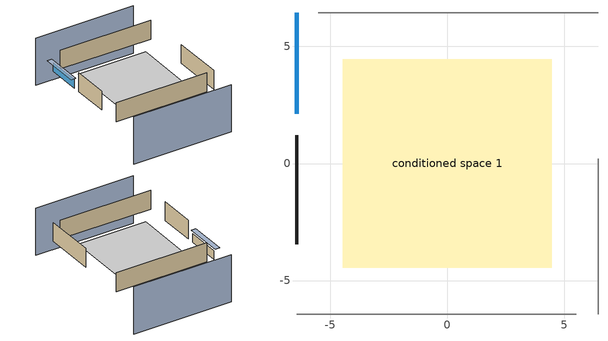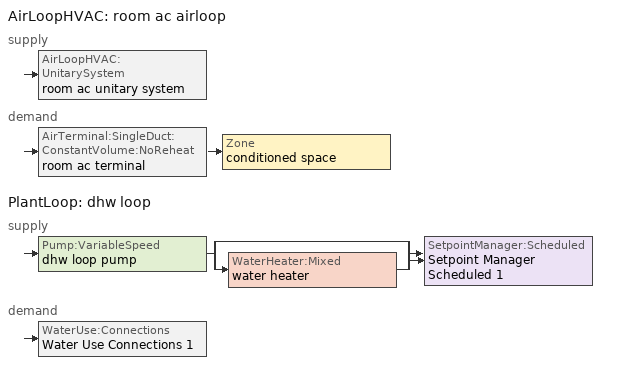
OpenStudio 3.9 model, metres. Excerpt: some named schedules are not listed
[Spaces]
conditioned space 1
 floor adiabatic (Floor1 construction): -4.45,-4.45 -4.45,4.45 4.45,4.45 4.45,-4.45 z3.66
 wall outside (Wall1 construction): -6.44,1.2 -6.44,-3.45 z3.66:6.1
 wall outside (AdiabaticWallConstruction): -6.44,6.44 -6.44,2.13 z3.66:4.79
 wall adiabatic (Wall2 construction): 6.44,6.44 -5.51,6.44 z3.66:6.1
 wall adiabatic (Wall3 construction): 6.44,-6.44 6.44,0.2 z3.66:6.1
 wall adiabatic (Wall4 construction): -6.44,-6.44 5.51,-6.44 z3.66:6.1
 window (WindowConstruction): -6.44,6.44 -6.44,2.13 z3.66:4.79
 ceiling adiabatic (Floor2 construction): 4.45,-4.45 4.45,4.45 -4.45,4.45 -4.45,-4.45 z3.66
shading: -6.44,-10.1 6.44,-10.1 / 6.44,10.1 -6.44,10.1 z0:6.1; -6.44,1.83 -6.44,6.74 -7.05,6.74 -7.05,1.83 z5.09
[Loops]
AirLoopHVAC 'room ac airloop'
 supply: AirLoopHVAC:UnitarySystem 'room ac unitary system'
 demand: AirTerminal:SingleDuct:ConstantVolume:NoReheat 'room ac terminal' > Zone 'conditioned space'
PlantLoop 'dhw loop'
 supply: Pump:VariableSpeed 'dhw loop pump' > split
  | bypass
  | WaterHeater:Mixed 'water heater'
  join > SetpointManager:Scheduled 'Setpoint Manager Scheduled 1'
 demand: WaterUse:Connections 'Water Use Connections 1'
[Site]
Renton Muni_WA: Latitude {deg}=47.49; Longitude {deg}=-122.21; Time Zone {hr}=-8; Elevation {m}=9; Terrain=Suburbs; Keep Site Location Information=Yes
[Site:GroundTemperature:Shallow]
9.86948, 8.64481, 8.54673, 9.1279, 11.461, 13.7832, 15.7964, 17.0717, 17.1801, 16.1428, 14.1809, 11.93
[Site:WaterMainsTemperature]
Calculation Method=Schedule; Temperature Schedule=mains temperature schedule
[Building]
Building 1
[Material] Roughness=Rough
Name | Thickness {m} | Conductivity {W/m-K} | Density {kg/m3} | Specific Heat {J/kg-K} | Thermal Absorptance | Solar Absorptance | Visible Absorptance
wood siding | 0.0254 | 0.102417 | 544.68 | 1172.36 | 0.9 | 0.85 | 0.85
wall rigid ins | 0.051816 | 0.029427 | 32.04 | 1214.23 | 0.9 | 0.7 | 0.7
osb sheathing 0.5 in. | 0.0127 | 0.115458 | 512.64 | 1214.23 | 0.9 | 0.7 | 0.7
wall stud and cavity | 0.1397 | 0.230639 | 139.0536 | 1170.24 | 0.9 | 0.7 | 0.7
gypsum board | 0.0127 | 0.160291 | 801 | 837.4 | 0.9 | 0.6 | 0.6
osb sheathing 0.5 in. 1; osb sheathing 0.5 in. 2; osb sheathing 0.5 in. 3 | 0.0127 | 0.115458 | 512.64 | 1214.23
wall stud and cavity 1 | 0.1397 | 0.506836 | 139.0536 | 1170.24 | 0.9 | 0.7 | 0.7
floor stud and cavity | 0.0889 | 2.00347 | 50.32683 | 1063.81 | 0.9 | 0.7 | 0.7
floor covering | 0.0127 | 9.015625 | 54.468 | 1339.84 | 0.9 | 0.6 | 0.6
ceiling stud and cavity | 0.0889 | 1.05181 | 20.9862 | 1087.66 | 0.9 | 0.7 | 0.7
gypsum board 1 | 0.00254 | 0.160291 | 801 | 837.4 | 0.9 | 0.6 | 0.6
wood siding 1 | 0.0254 | 0.102417 | 544.68 | 1172.36
wall rigid ins 1 | 0.512978 | 0.029427 | 32.04 | 1214.23 | 0.9 | 0.7 | 0.7
wall stud and cavity 2 | 0.0889 | 0.380278 | 52.3479 | 1209.89 | 0.9 | 0.7 | 0.7
wall stud and cavity 3 | 0.0889 | 0.391764 | 83.0341 | 1211.67 | 0.9 | 0.7 | 0.7
furniture material conditioned space 1 | 0.1524 | 0.115458 | 640.8 | 1214.23 | 0.9 | 0.6 | 0.6
[Construction]
Wall1 construction: wood siding, wall rigid ins, osb sheathing 0.5 in., wall stud and cavity, gypsum board
Wall2 construction: osb sheathing 0.5 in. 1, wall stud and cavity 1, gypsum board
Wall3 construction: osb sheathing 0.5 in. 2, wall stud and cavity 1, gypsum board
Wall4 construction: osb sheathing 0.5 in. 3, wall stud and cavity 1, gypsum board
Floor1 construction: floor stud and cavity, floor covering
Floor2 construction: ceiling stud and cavity, gypsum board 1
WindowConstruction: WindowMaterial
AdiabaticWallConstruction: wood siding 1, wall rigid ins 1, wall stud and cavity 2, gypsum board
PartitionWallConstruction: gypsum board, wall stud and cavity 3, gypsum board
furniture construction conditioned space 1: furniture material conditioned space 1
[WindowMaterial:SimpleGlazingSystem]
WindowMaterial: U-Factor {W/m2-K}=2.15764; Solar Heat Gain Coefficient=0.44
[ThermalZone]
conditioned space: Multiplier=1; Volume {m3}=193.461; Thermostat=conditioned space temperature setpoint; Use Ideal Air Loads=No
[Sizing:Zone]
conditioned space: Zone Cooling Design Supply Air Temperature Input Method=SupplyAirTemperature; Zone Cooling Design Supply Air Temperature {C}=14; Zone Cooling Design Supply Air Temperature Difference {deltaC}=11.11; Zone Heating Design Supply Air Temperature Input Method=SupplyAirTemperature; Zone Heating Design Supply Air Temperature {C}=40; Zone Heating Design Supply Air Temperature Difference {deltaC}=11.11; Zone Cooling Design Supply Air Humidity Ratio {kg-H2O/kg-air}=0.0085; Zone Heating Design Supply Air Humidity Ratio {kg-H2O/kg-air}=0.008; Cooling Design Air Flow Method=DesignDay; Heating Design Air Flow Method=DesignDay; Account for Dedicated Outdoor Air System=No; Dedicated Outdoor Air System Control Strategy=NeutralSupplyAir; Dedicated Outdoor Air Low Setpoint Temperature for Design {C}=autosize; Dedicated Outdoor Air High Setpoint Temperature for Design {C}=autosize; Zone Load Sizing Method=Sensible Load Only No Latent Load; Zone Latent Cooling Design Supply Air Humidity Ratio Input Method=HumidityRatioDifference; Zone Cooling Design Supply Air Humidity Ratio Difference {kgWater/kgDryAir}=0.005; Zone Latent Heating Design Supply Air Humidity Ratio Input Method=HumidityRatioDifference; Zone Humidification Design Supply Air Humidity Ratio Difference {kgWater/kgDryAir}=0.005; Sizing Option=Coincident
[Zone equipment]
conditioned space: ideal air system, room ac terminal, electric baseboard
[Space]
conditioned space 1: Thermal Zone=conditioned space; Volume {m3}=193.461
[ThermostatSetpoint:DualSetpoint]
conditioned space temperature setpoint: Heating Setpoint Temperature Schedule=heating setpoint; Cooling Setpoint Temperature Schedule=cooling setpoint; Temperature Difference Between Cutout And Setpoint {deltaC}=0
[SurfaceProperty:IncidentSolarMultiplier]
Window1: Incident Solar Multiplier=1; Incident Solar Multiplier Schedule=trans schedule winter=0.85 summer=0.7
[InternalMass:Definition] Design Level Calculation Method=SurfaceArea
Name | Construction | Surface Area {m2}
partition wall mass | PartitionWallConstruction | 79.3392
furniture mass conditioned space 1 | furniture construction conditioned space 1 | 31.73568
[InternalMass] Space or SpaceType=conditioned space 1; Multiplier=1
Name | Internal Mass Definition
partition wall mass | partition wall mass
furniture mass conditioned space 1 | furniture mass conditioned space 1
[ZoneHVAC:IdealLoadsAirSystem]
ideal air system: Maximum Heating Supply Air Temperature {C}=50; Minimum Cooling Supply Air Temperature {C}=10; Maximum Heating Supply Air Humidity Ratio {kg-H2O/kg-air}=0.015; Minimum Cooling Supply Air Humidity Ratio {kg-H2O/kg-air}=0.01; Heating Limit=LimitCapacity; Maximum Sensible Heating Capacity {W}=0; Cooling Limit=NoLimit; Dehumidification Control Type=None; Humidification Control Type=None
[Coil:Cooling:DX:SingleSpeed]
room ac clg coil: Availability Schedule=Always On Discrete; Rated Total Cooling Capacity {W}=711.577; Rated Sensible Heat Ratio=0.65; Rated COP {W/W}=2.84366; Rated Air Flow Rate {m3/s}=0.0297931; Rated Evaporator Fan Power Per Volume Flow Rate 2017 {W/(m3/s)}=773.3; Rated Evaporator Fan Power Per Volume Flow Rate 2023 {W/(m3/s)}=934.4; Total Cooling Capacity Function of Temperature Curve=Cool-CAP-fT1; Total Cooling Capacity Function of Flow Fraction Curve=Cool-CAP-fFF1; Energy Input Ratio Function of Temperature Curve=Cool-EIR-fT1; Energy Input Ratio Function of Flow Fraction Curve=Cool-EIR-fFF1; Part Load Fraction Correlation Curve=Cool-PLF-fPLR1; Minimum Outdoor Dry-Bulb Temperature for Compressor Operation {C}=-25; Nominal Time for Condensate Removal to Begin {s}=1000; Ratio of Initial Moisture Evaporation Rate and Steady State Latent Capacity=1.5; Maximum Cycling Rate {cycles/hr}=3; Latent Capacity Time Constant {s}=45; Condenser Type=AirCooled; Evaporative Condenser Effectiveness=0.9; Evaporative Condenser Air Flow Rate {m3/s}=autosize; Evaporative Condenser Pump Rated Power Consumption {W}=autosize; Crankcase Heater Capacity {W}=0; Maximum Outdoor Dry-Bulb Temperature for Crankcase Heater Operation {C}=10; Basin Heater Capacity {W/K}=0; Basin Heater Setpoint Temperature {C}=2
[Fan:SystemModel]
room ac supply fan: Availability Schedule=Always On Discrete; Design Maximum Air Flow Rate {m3/s}=0.0297327; Speed Control Method=Discrete; Electric Power Minimum Flow Rate Fraction=0.2; Design Pressure Rise {Pa}=500; Motor Efficiency=1; Motor In Air Stream Fraction=1; Design Electric Power Consumption {W}=autosize; Design Power Sizing Method=PowerPerFlow; Electric Power Per Unit Flow Rate {W/(m3/s)}=1e-06; Electric Power Per Unit Flow Rate Per Unit Pressure {W-s/m3-Pa}=1.66667; Fan Total Efficiency=0.7; Motor Loss Radiative Fraction=0; Speed Flow Fraction 1=1; Speed Electric Power Fraction 1=1
[EnergyManagementSystem:Sensor]
Name | Output Variable or Output Meter Index Key | Output Variable or Output Meter
room_ac_supply_fan_s | room ac supply fan | Fan Electricity Energy
room_ac_clg_coil_s | room ac clg coil | Cooling Coil Total Cooling Energy
htg_spt; htg_sp_s; htg_sp_s_1 | heating setpoint | Schedule Value
cond_zone_temp | conditioned space | Zone Air Temperature
oa_temp |  | Site Outdoor Air Drybulb Temperature
water_heater_energy | water heater | Water Heater Electricity Rate
water_heater_on_cycle_parasitic | water heater | Water Heater On Cycle Parasitic Electricity Rate
water_heater_off_cycle_parasitic | water heater | Water Heater Off Cycle Parasitic Electricity Rate
fridge_tin_s; tin_s; tin_s_1 | conditioned space | Zone Mean Air Temperature
out_pb_s |  | Site Outdoor Air Barometric Pressure
out_wt_s |  | Site Outdoor Air Humidity Ratio
win_s | conditioned space | Zone Air Humidity Ratio
site_vw_s |  | Site Wind Speed
tout_s | conditioned space | Zone Outdoor Air Drybulb Temperature
cool_season | cooling season schedule | Schedule Value
room_ac_airloop_Fan_RTF_s | room ac supply fan | Fan Runtime Fraction
natural_vent_s | natural vent schedule | Schedule Value
clg_sp_s; clg_sp_s_1 | cooling setpoint | Schedule Value
conditioned_space_htg_unmet_s | conditioned space | Zone Heating Setpoint Not Met Time
conditioned_space_clg_unmet_s | conditioned space | Zone Cooling Setpoint Not Met Time
htg_load_cond |  | Heating:EnergyTransfer:Zone:CONDITIONED SPACE
clg_load_cond |  | Cooling:EnergyTransfer:Zone:CONDITIONED SPACE
s_conv | Floor1 | Surface Inside Face Convection Heat Gain Energy
s_ig | Floor1 | Surface Inside Face Internal Gains Radiation Heat Gain Energy
s_sol | Floor1 | Surface Inside Face Solar Radiation Heat Gain Energy
s_lgt | Floor1 | Surface Inside Face Lights Radiation Heat Gain Energy
s_surf | Floor1 | Surface Inside Face Net Surface Thermal Radiation Heat Gain Energy
s_conv_1 | Floor2 | Surface Inside Face Convection Heat Gain Energy
s_ig_1 | Floor2 | Surface Inside Face Internal Gains Radiation Heat Gain Energy
s_sol_1 | Floor2 | Surface Inside Face Solar Radiation Heat Gain Energy
s_lgt_1 | Floor2 | Surface Inside Face Lights Radiation Heat Gain Energy
s_surf_1 | Floor2 | Surface Inside Face Net Surface Thermal Radiation Heat Gain Energy
ss_conv | Window1 | Surface Inside Face Convection Heat Gain Energy
ss_ig | Window1 | Surface Inside Face Internal Gains Radiation Heat Gain Energy
ss_surf | Window1 | Surface Inside Face Net Surface Thermal Radiation Heat Gain Energy
ss_trans_in | Window1 | Surface Window Transmitted Solar Radiation Rate
ss_back_out | Window1 | Surface Window Shortwave from Zone Back Out Window Heat Transfer Rate
ss_trans_out | Window1 | Surface Inside Face Initial Transmitted Diffuse Transmitted Out Window Solar Radiation Rate
s_conv_2 | Wall1 | Surface Inside Face Convection Heat Gain Energy
s_ig_2 | Wall1 | Surface Inside Face Internal Gains Radiation Heat Gain Energy
s_sol_2 | Wall1 | Surface Inside Face Solar Radiation Heat Gain Energy
s_lgt_2 | Wall1 | Surface Inside Face Lights Radiation Heat Gain Energy
s_surf_2 | Wall1 | Surface Inside Face Net Surface Thermal Radiation Heat Gain Energy
s_conv_3 | Wall2 | Surface Inside Face Convection Heat Gain Energy
s_ig_3 | Wall2 | Surface Inside Face Internal Gains Radiation Heat Gain Energy
s_sol_3 | Wall2 | Surface Inside Face Solar Radiation Heat Gain Energy
s_lgt_3 | Wall2 | Surface Inside Face Lights Radiation Heat Gain Energy
s_surf_3 | Wall2 | Surface Inside Face Net Surface Thermal Radiation Heat Gain Energy
s_conv_4 | Wall3 | Surface Inside Face Convection Heat Gain Energy
s_ig_4 | Wall3 | Surface Inside Face Internal Gains Radiation Heat Gain Energy
s_sol_4 | Wall3 | Surface Inside Face Solar Radiation Heat Gain Energy
s_lgt_4 | Wall3 | Surface Inside Face Lights Radiation Heat Gain Energy
s_surf_4 | Wall3 | Surface Inside Face Net Surface Thermal Radiation Heat Gain Energy
s_conv_5 | Wall4 | Surface Inside Face Convection Heat Gain Energy
s_ig_5 | Wall4 | Surface Inside Face Internal Gains Radiation Heat Gain Energy
s_sol_5 | Wall4 | Surface Inside Face Solar Radiation Heat Gain Energy
s_lgt_5 | Wall4 | Surface Inside Face Lights Radiation Heat Gain Energy
s_surf_5 | Wall4 | Surface Inside Face Net Surface Thermal Radiation Heat Gain Energy
im_conv | furniture mass conditioned space 1 | Surface Inside Face Convection Heat Gain Energy
im_ig | furniture mass conditioned space 1 | Surface Inside Face Internal Gains Radiation Heat Gain Energy
im_sol | furniture mass conditioned space 1 | Surface Inside Face Solar Radiation Heat Gain Energy
im_lgt | furniture mass conditioned space 1 | Surface Inside Face Lights Radiation Heat Gain Energy
im_surf | furniture mass conditioned space 1 | Surface Inside Face Net Surface Thermal Radiation Heat Gain Energy
im_conv_1 | partition wall mass | Surface Inside Face Convection Heat Gain Energy
im_ig_1 | partition wall mass | Surface Inside Face Internal Gains Radiation Heat Gain Energy
im_sol_1 | partition wall mass | Surface Inside Face Solar Radiation Heat Gain Energy
im_lgt_1 | partition wall mass | Surface Inside Face Lights Radiation Heat Gain Energy
im_surf_1 | partition wall mass | Surface Inside Face Net Surface Thermal Radiation Heat Gain Energy
airflow_gain | infil flow | Infiltration Sensible Heat Gain Energy
airflow_loss | infil flow | Infiltration Sensible Heat Loss Energy
airflow_gain_1 | natural vent flow | Infiltration Sensible Heat Gain Energy
airflow_loss_1 | natural vent flow | Infiltration Sensible Heat Loss Energy
airflow_gain_2 | whole house fan flow | Infiltration Sensible Heat Gain Energy
airflow_loss_2 | whole house fan flow | Infiltration Sensible Heat Loss Energy
mv_conv | mech vent house fan | Electric Equipment Convective Heating Energy
mv_rad | mech vent house fan | Electric Equipment Radiant Heating Energy
mv_conv_1 | mech vent house fan cfis | Electric Equipment Convective Heating Energy
mv_rad_1 | mech vent house fan cfis | Electric Equipment Radiant Heating Energy
mv_conv_2 | mech vent house fan latent load | Other Equipment Convective Heating Energy
mv_rad_2 | mech vent house fan latent load | Other Equipment Radiant Heating Energy
mv_conv_3 | mech vent house fan sensible load | Other Equipment Convective Heating Energy
mv_rad_3 | mech vent house fan sensible load | Other Equipment Radiant Heating Energy
ig_ee_conv | clothes dryer | Electric Equipment Convective Heating Energy
ig_ee_rad | clothes dryer | Electric Equipment Radiant Heating Energy
ig_ee_conv_1 | clothes washer | Electric Equipment Convective Heating Energy
ig_ee_rad_1 | clothes washer | Electric Equipment Radiant Heating Energy
ig_ee_conv_2 | cooking range | Electric Equipment Convective Heating Energy
ig_ee_rad_2 | cooking range | Electric Equipment Radiant Heating Energy
ig_ee_conv_3 | dishwasher | Electric Equipment Convective Heating Energy
ig_ee_rad_3 | dishwasher | Electric Equipment Radiant Heating Energy
ig_ee_conv_4 | fridge | Electric Equipment Convective Heating Energy
ig_ee_rad_4 | fridge | Electric Equipment Radiant Heating Energy
ig_ee_conv_5 | whole house fan | Electric Equipment Convective Heating Energy
ig_ee_rad_5 | whole house fan | Electric Equipment Radiant Heating Energy
ig_oe_conv | clothes dryer 1 | Other Equipment Convective Heating Energy
ig_oe_rad | clothes dryer 1 | Other Equipment Radiant Heating Energy
ig_oe_conv_1 | cooking range 1 | Other Equipment Convective Heating Energy
ig_oe_rad_1 | cooking range 1 | Other Equipment Radiant Heating Energy
ig_oe_conv_2 | general water use latent | Other Equipment Convective Heating Energy
ig_oe_rad_2 | general water use latent | Other Equipment Radiant Heating Energy
ig_oe_conv_3 | general water use sensible | Other Equipment Convective Heating Energy
ig_oe_rad_3 | general water use sensible | Other Equipment Radiant Heating Energy
ig_oe_conv_4 | water heater energy adjustment1 | Other Equipment Convective Heating Energy
ig_oe_rad_4 | water heater energy adjustment1 | Other Equipment Radiant Heating Energy
[EnergyManagementSystem:Program]
room_ac_supply_fan_disaggregate_program: Set room_ac_supply_fan_clg = 0; If room_ac_clg_coil_s > 0; Set room_ac_supply_fan_clg = room_ac_supply_fan_s; EndIf
other_heated_space_Temperature_Program: Set other_heated_space_temp_sch = 0.0; Set other_heated_space_temp_sch = other_heated_space_temp_sch + (cond_zone_temp * 0.5); Set other_heated_space_temp_sch = other_heated_space_temp_sch + (oa_temp * 0.5); If other_heated_space_temp_sch < htg_spt; Set other_heated_space_temp_sch = htg_spt; EndIf
water_heater_EC_adj: If WarmupFlag == 0; Set dhw_e_cons = water_heater_energy + water_heater_on_cycle_parasitic + water_heater_off_cycle_parasitic; Set water_heater_ec_adj_act = 0.0 * dhw_e_cons / 1; EndIf
fridge_schedule_program: Set Tin = fridge_tin_s*(9.0/5.0)+32.0; Set fridge_schedule_act = 0; If (Hour == 0); Set fridge_schedule_act = (-0.487+0.019*Tin); ElseIf (Hour == 1); Set fridge_schedule_act = (-0.34+0.016*Tin); ElseIf (Hour == 2); Set fridge_schedule_act = (-0.37+0.017*Tin); ElseIf (Hour == 3); Set fridge_schedule_act = (-0.361+0.016*Tin); ElseIf (Hour == 4); Set fridge_schedule_act = (-0.515+0.018*Tin); ElseIf (Hour == 5); Set fridge_schedule_act = (-0.684+0.021*Tin); ElseIf (Hour == 6); Set fridge_schedule_act = (-0.471+0.019*Tin); ElseIf (Hour == 7); Set fridge_schedule_act = (-0.159+0.015*Tin); ElseIf (Hour == 8); Set fridge_schedule_act = (-0.079+0.015*Tin); ElseIf (Hour == 9); Set fridge_schedule_act = (-0.417+0.019*Tin); ElseIf (Hour == 10); Set fridge_schedule_act = (-0.411+0.018*Tin); ElseIf (Hour == 11); Set fridge_schedule_act = (-0.386+0.018*Tin); ElseIf (Hour == 12); Set fridge_schedule_act = (-0.24+0.016*Tin); ElseIf (Hour == 13); Set fridge_schedule_act = (-0.314+0.017*Tin); ElseIf (Hour == 14); Set fridge_schedule_act = (-0.16+0.015*Tin); ElseIf (Hour == 15); Set fridge_schedule_act = (-0.121+0.015*Tin); ElseIf (Hour == 16); Set fridge_schedule_act = (-0.469+0.02*Tin); ElseIf (Hour == 17); Set fridge_schedule_act = (-0.412+0.02*Tin); ElseIf (Hour == 18); Set fridge_schedule_act = (-0.091+0.017*Tin); ElseIf (Hour == 19); Set fridge_schedule_act = (0.077+0.014*Tin); ElseIf (Hour == 20); Set fridge_schedule_act = (-0.118+0.016*Tin); ElseIf (Hour == 21); Set fridge_schedule_act = (-0.247+0.017*Tin); ElseIf (Hour == 22); Set fridge_schedule_act = (-0.445+0.019*Tin); ElseIf (Hour == 23); Set fridge_schedule_act = (-0.544+0.02*Tin); EndIf
natural_vent_program: Set Tin = tin_s; Set Tout = tout_s; Set Wout = out_wt_s; Set Pbar = out_pb_s; Set Phiout = (@RhFnTdbWPb Tout Wout Pbar); Set MaxHR = 0.0115; Set Tnvsp = (htg_sp_s + clg_sp_s) / 2; Set NVavail = natural_vent_s; Set ClgSsnAvail = cool_season; Set Qnv = 0; Set Qwhf = 0; Set whole_house_fan_act = 0; If ((Wout < MaxHR) && (Tin > Tout) && (Tin > Tnvsp) && (ClgSsnAvail > 0)); Set WHF_Flow = 0; Set Adj = (Tin-Tnvsp)/(Tin-Tout); Set Adj = (@Min Adj 1); Set Adj = (@Max Adj 0); If (WHF_Flow > 0); Set Qwhf = WHF_Flow*Adj; Set WHF_W = 0; Set whole_house_fan_act = WHF_W*Adj; ElseIf (NVavail > 0); Set NVArea = 0; Set Cs = 8.968567957270247e-05; Set Cw = 9.737000237749344e-05; Set Tdiff = Tin-Tout; Set dT = (@Abs Tdiff); Set Vwind = site_vw_s; Set SGNV = NVArea*Adj*((((Cs*dT)+(Cw*(Vwind^2)))^0.5)/1000); Set MaxNV = 1.0747816439808002; Set Qnv = (@Min SGNV MaxNV); EndIf; EndIf; Set natural_vent_flow_act = Qnv; Set whole_house_fan_flow_act = Qwhf; Set natural_vent_program_Qnv = Qnv; Set natural_vent_program_Qwhf = Qwhf
infil_program: Set p_m = 0.14; Set p_s = 0.22; Set s_m = 270; Set s_s = 370; Set z_m = 9.99744; Set z_s = 6.096; Set f_t = (((s_m/z_m)^p_m)*((z_s/s_s)^p_s)); Set Tdiff = tin_s-tout_s; Set dT = @Abs Tdiff; Set c = 0.0041; Set Cs = 0.0571; Set Cw = 0.1639; Set n = 0.65; Set sft = (f_t*0.5); Set temp1 = ((c*Cw)*((sft*site_vw_s)^(2*n)))^2; Set Qinf = (((c*Cs*(dT^n))^2)+temp1)^0.5; Set Qinf = (@Max Qinf 0); Set mech_vent_house_fan_sensible_load_act = 0.0; Set mech_vent_house_fan_latent_load_act = 0.0; Set OASupInPb = out_pb_s; Set OASupInTemp = tout_s; Set OASupInW = out_wt_s; Set OASupRho = (@RhoAirFnPbTdbW OASupInPb OASupInTemp OASupInW); Set OASupCp = (@CpAirFnW OASupInW); Set OASupInEnth = (@HFnTdbW OASupInTemp OASupInW); Set ZoneTemp = tin_s; Set ZoneW = win_s; Set ZoneCp = (@CpAirFnW ZoneW); Set ZoneAirEnth = (@HFnTdbW ZoneTemp ZoneW); Set mech_vent_house_fan_cfis_act = 0.0; Set QWHV_cfis_sup = 0.0; Set QWHV_cfis_suppl_sup = 0.0; Set QWHV_cfis_suppl_exh = 0.0; Set Qrange = 0; Set Qbath = 0; Set Qdryer = 0; Set QWHV_sup = 0.0; Set QWHV_exh = 0.0; Set Qsupply = QWHV_sup + QWHV_cfis_sup + QWHV_cfis_suppl_sup; Set Qexhaust = Qrange + Qbath + Qdryer + QWHV_exh + QWHV_cfis_suppl_exh; Set Qfan = (@Max Qexhaust Qsupply); Set Qducts = 0; If Qducts < 0; Set Qsupply = Qsupply - Qducts; Else; Set Qexhaust = Qexhaust + Qducts; EndIf; Set Qfan_with_ducts = (@Max Qexhaust Qsupply); Set Qimb = (@Abs (Qsupply - Qexhaust)); If Qinf + Qimb > 0; Set Qtot = Qfan_with_ducts + (Qinf^2) / (Qinf + Qimb); Else; Set Qtot = Qfan_with_ducts; EndIf; Set Qinf_adj = Qtot - Qfan; Set infil_flow_act = Qinf_adj; Set infil_program_Qinf = Qinf_adj; Set infil_program_Qfan = Qfan; Set Qload = Qfan; Set Effectiveness_Sens = 0.0; Set Effectiveness_Lat = 0.0; Set Fan_MFR = Qload * OASupRho; Set ZoneInEnth = OASupInEnth; Set ZoneInTemp = OASupInTemp; Set FanTotalToCond = Fan_MFR * (ZoneInEnth - ZoneAirEnth); Set FanSensToCond = Fan_MFR * ZoneCp * (ZoneInTemp - ZoneTemp); Set FanLatToCond = FanTotalToCond - FanSensToCond; Set mech_vent_house_fan_sensible_load_act = mech_vent_house_fan_sensible_load_act + FanSensToCond; Set mech_vent_house_fan_latent_load_act = mech_vent_house_fan_latent_load_act + FanLatToCond
unmet_hours_program: Set htg_unmet_hours = 0; Set clg_unmet_hours = 0; Set unit_htg_unmet_hours = 0; If ((DayOfYear >= 1) && (DayOfYear <= 365)); Set unit_htg_unmet_hours = unit_htg_unmet_hours + conditioned_space_htg_unmet_s; If unit_htg_unmet_hours > htg_unmet_hours; Set htg_unmet_hours = unit_htg_unmet_hours; EndIf; EndIf; Set unit_clg_unmet_hours = 0; If ((DayOfYear >= 1) && (DayOfYear <= 365)); Set unit_clg_unmet_hours = unit_clg_unmet_hours + conditioned_space_clg_unmet_s; If unit_clg_unmet_hours > clg_unmet_hours; Set clg_unmet_hours = unit_clg_unmet_hours; EndIf; EndIf
total_loads_program: Set loads_htg_tot = 0; Set loads_clg_tot = 0; If htg_load_cond > 0; Set loads_htg_tot = loads_htg_tot + (htg_load_cond - clg_load_cond) * 1.0; EndIf; Set loads_htg_tot = (@Max loads_htg_tot 0); If clg_load_cond > 0; Set loads_clg_tot = loads_clg_tot + (clg_load_cond - htg_load_cond) * 0.4; EndIf; Set loads_clg_tot = (@Max loads_clg_tot 0)
component_loads_program: Set loads_htg_walls = 0; Set loads_htg_rim_joists = 0; Set loads_htg_foundation_walls = 0; Set loads_htg_floors = 0; Set loads_htg_slabs = 0; Set loads_htg_ceilings = 0; Set loads_htg_roofs = 0; Set loads_htg_windows_conduction = 0; Set loads_htg_windows_solar = 0; Set loads_htg_doors = 0; Set loads_htg_skylights_conduction = 0; Set loads_htg_skylights_solar = 0; Set loads_htg_internal_mass = 0; Set loads_htg_intgains = 0; Set loads_htg_lighting = 0; Set loads_htg_infil = 0; Set loads_htg_mechvent = 0; Set loads_htg_natvent = 0; Set loads_htg_whf = 0; Set loads_htg_ducts = 0; Set loads_clg_walls = 0; Set loads_clg_rim_joists = 0; Set loads_clg_foundation_walls = 0; Set loads_clg_floors = 0; Set loads_clg_slabs = 0; Set loads_clg_ceilings = 0; Set loads_clg_roofs = 0; Set loads_clg_windows_conduction = 0; Set loads_clg_windows_solar = 0; Set loads_clg_doors = 0; Set loads_clg_skylights_conduction = 0; Set loads_clg_skylights_solar = 0; Set loads_clg_internal_mass = 0; Set loads_clg_intgains = 0; Set loads_clg_lighting = 0; Set loads_clg_infil = 0; Set loads_clg_mechvent = 0; Set loads_clg_natvent = 0; Set loads_clg_whf = 0; Set loads_clg_ducts = 0; Set hr_walls = 0; Set hr_walls = hr_walls + s_conv_2 + s_ig_2 + s_sol_2 + s_lgt_2 + s_surf_2; Set hr_walls = hr_walls + s_conv_3 + s_ig_3 + s_sol_3 + s_lgt_3 + s_surf_3; Set hr_walls = hr_walls + s_conv_4 + s_ig_4 + s_sol_4 + s_lgt_4 + s_surf_4; Set hr_walls = hr_walls + s_conv_5 + s_ig_5 + s_sol_5 + s_lgt_5 + s_surf_5; Set hr_rim_joists = 0; Set hr_foundation_walls = 0; Set hr_floors = 0; Set hr_floors = hr_floors + s_conv + s_ig + s_sol + s_lgt + s_surf; Set hr_slabs = 0; Set hr_ceilings = 0; Set hr_ceilings = hr_ceilings + s_conv_1 + s_ig_1 + s_sol_1 + s_lgt_1 + s_surf_1; Set hr_roofs = 0; Set hr_windows_conduction = 0; Set hr_windows_conduction = hr_windows_conduction + ss_conv; Set hr_windows_conduction = hr_windows_conduction + ss_ig; Set hr_windows_conduction = hr_windows_conduction + ss_surf; Set hr_windows_solar = 0; Set hr_windows_solar = hr_windows_solar - ss_trans_in * ZoneTimestep * 3600 + ss_back_out * ZoneTimestep * 3600 + ss_trans_out * ZoneTimestep * 3600; Set hr_doors = 0; Set hr_skylights_conduction = 0; Set hr_skylights_solar = 0; Set hr_internal_mass = 0; Set hr_internal_mass = hr_internal_mass + im_conv + im_ig + im_sol + im_lgt + im_surf; Set hr_internal_mass = hr_internal_mass + im_conv_1 + im_ig_1 + im_sol_1 + im_lgt_1 + im_surf_1; Set hr_intgains = 0; Set hr_intgains = hr_intgains - ig_ee_conv - ig_ee_rad - ig_ee_conv_1 - ig_ee_rad_1 - ig_ee_conv_2 - ig_ee_rad_2 - ig_ee_conv_3 - ig_ee_rad_3 - ig_ee_conv_4 - ig_ee_rad_4 - ig_ee_conv_5 - ig_ee_rad_5 - ig_oe_conv - ig_oe_rad - ig_oe_conv_1 - ig_oe_rad_1 - ig_oe_conv_2 - ig_oe_rad_2 - ig_oe_conv_3 - ig_oe_rad_3 - ig_oe_conv_4 - ig_oe_rad_4; Set hr_lighting = 0; Set hr_infil = 0; Set hr_infil = hr_infil - airflow_gain + airflow_loss; Set hr_natvent = 0; Set hr_natvent = hr_natvent - airflow_gain_1 + airflow_loss_1; Set hr_whf = 0; Set hr_whf = hr_whf - airflow_gain_2 + airflow_loss_2; Set hr_mechvent = 0; Set hr_mechvent = hr_mechvent - mv_conv - mv_rad - mv_conv_1 - mv_rad_1 - mv_conv_2 - mv_rad_2 - mv_conv_3 - mv_rad_3; Set hr_ducts = 0; Set htg_mode = 0; Set clg_mode = 0; If (htg_load_cond > 0); Set htg_mode = 1.0; ElseIf (clg_load_cond > 0); Set clg_mode = 0.4; Else; Set htg_season = 0; Set clg_season = 0; If ((DayOfYear >= 1) && (DayOfYear <= 365)); Set clg_season = 1; EndIf; If ((DayOfYear >= 1) && (DayOfYear <= 365)); Set htg_season = 1; EndIf; If ((airflow_gain_1 <> 0) || (airflow_loss_1 <> 0)) && (clg_season == 1); Set clg_mode = 0.4; ElseIf ((airflow_gain_2 <> 0) || (airflow_loss_2 <> 0)) && (clg_season == 1); Set clg_mode = 0.4; Else; Set Tmid_setpoint = (htg_sp_s_1 + clg_sp_s_1) / 2; If (tin_s_1 > Tmid_setpoint) && (clg_season == 1); Set clg_mode = 0.4; ElseIf (tin_s_1 < Tmid_setpoint) && (htg_season == 1); Set htg_mode = 1.0; EndIf; EndIf; EndIf; Set loads_htg_walls = loads_htg_walls + (hr_walls * htg_mode * 1); Set loads_htg_rim_joists = loads_htg_rim_joists + (hr_rim_joists * htg_mode * 1); Set loads_htg_foundation_walls = loads_htg_foundation_walls + (hr_foundation_walls * htg_mode * 1); Set loads_htg_floors = loads_htg_floors + (hr_floors * htg_mode * 1); Set loads_htg_slabs = loads_htg_slabs + (hr_slabs * htg_mode * 1); Set loads_htg_ceilings = loads_htg_ceilings + (hr_ceilings * htg_mode * 1); Set loads_htg_roofs = loads_htg_roofs + (hr_roofs * htg_mode * 1); Set loads_htg_windows_conduction = loads_htg_windows_conduction + (hr_windows_conduction * htg_mode * 1); Set loads_htg_windows_solar = loads_htg_windows_solar + (hr_windows_solar * htg_mode * 1); Set loads_htg_doors = loads_htg_doors + (hr_doors * htg_mode * 1); Set loads_htg_skylights_conduction = loads_htg_skylights_conduction + (hr_skylights_conduction * htg_mode * 1); Set loads_htg_skylights_solar = loads_htg_skylights_solar + (hr_skylights_solar * htg_mode * 1); Set loads_htg_internal_mass = loads_htg_internal_mass + (hr_internal_mass * htg_mode * 1); Set loads_htg_intgains = loads_htg_intgains + (hr_intgains * htg_mode * 1); Set loads_htg_lighting = loads_htg_lighting + (hr_lighting * htg_mode * 1); Set loads_htg_infil = loads_htg_infil + (hr_infil * htg_mode * 1); Set loads_htg_mechvent = loads_htg_mechvent + (hr_mechvent * htg_mode * 1); Set loads_htg_natvent = loads_htg_natvent + (hr_natvent * htg_mode * 1); Set loads_htg_whf = loads_htg_whf + (hr_whf * htg_mode * 1); Set loads_htg_ducts = loads_htg_ducts + (hr_ducts * htg_mode * 1); Set loads_clg_walls = loads_clg_walls + (-hr_walls * clg_mode * 1); Set loads_clg_rim_joists = loads_clg_rim_joists + (-hr_rim_joists * clg_mode * 1); Set loads_clg_foundation_walls = loads_clg_foundation_walls + (-hr_foundation_walls * clg_mode * 1); Set loads_clg_floors = loads_clg_floors + (-hr_floors * clg_mode * 1); Set loads_clg_slabs = loads_clg_slabs + (-hr_slabs * clg_mode * 1); Set loads_clg_ceilings = loads_clg_ceilings + (-hr_ceilings * clg_mode * 1); Set loads_clg_roofs = loads_clg_roofs + (-hr_roofs * clg_mode * 1); Set loads_clg_windows_conduction = loads_clg_windows_conduction + (-hr_windows_conduction * clg_mode * 1); Set loads_clg_windows_solar = loads_clg_windows_solar + (-hr_windows_solar * clg_mode * 1); Set loads_clg_doors = loads_clg_doors + (-hr_doors * clg_mode * 1); Set loads_clg_skylights_conduction = loads_clg_skylights_conduction + (-hr_skylights_conduction * clg_mode * 1); Set loads_clg_skylights_solar = loads_clg_skylights_solar + (-hr_skylights_solar * clg_mode * 1); Set loads_clg_internal_mass = loads_clg_internal_mass + (-hr_internal_mass * clg_mode * 1); Set loads_clg_intgains = loads_clg_intgains + (-hr_intgains * clg_mode * 1); Set loads_clg_lighting = loads_clg_lighting + (-hr_lighting * clg_mode * 1); Set loads_clg_infil = loads_clg_infil + (-hr_infil * clg_mode * 1); Set loads_clg_mechvent = loads_clg_mechvent + (-hr_mechvent * clg_mode * 1); Set loads_clg_natvent = loads_clg_natvent + (-hr_natvent * clg_mode * 1); Set loads_clg_whf = loads_clg_whf + (-hr_whf * clg_mode * 1); Set loads_clg_ducts = loads_clg_ducts + (-hr_ducts * clg_mode * 1)
total_airflows_program: Set total_infil_flow_rate = 0; Set total_mechvent_flow_rate = 0; Set total_natvent_flow_rate = 0; Set total_whf_flow_rate = 0; Set total_infil_flow_rate = total_infil_flow_rate + (infil_program_Qinf * 1); Set total_mechvent_flow_rate = total_mechvent_flow_rate + (infil_program_Qfan * 1); Set total_natvent_flow_rate = total_natvent_flow_rate + (natural_vent_program_Qnv * 1); Set total_whf_flow_rate = total_whf_flow_rate + (natural_vent_program_Qwhf * 1)
[EnergyManagementSystem:ProgramCallingManager]
room_ac_supply_fan_disaggregate_program_calling_manager: EndOfSystemTimestepBeforeHVACReporting; room_ac_supply_fan_disaggregate_program
other_heated_space_Temperature_Program_calling_manager: EndOfSystemTimestepAfterHVACReporting; other_heated_space_Temperature_Program
water_heater_EC_adj_ProgramManager: EndOfSystemTimestepBeforeHVACReporting; water_heater_EC_adj
fridge_schedule_program_calling_manager: BeginZoneTimestepAfterInitHeatBalance; fridge_schedule_program
natural_vent_program_calling_manager: BeginZoneTimestepAfterInitHeatBalance; natural_vent_program
infil_program_calling_manager: BeginZoneTimestepAfterInitHeatBalance; infil_program
unmet_hours_program_calling_manager: EndOfZoneTimestepBeforeZoneReporting; unmet_hours_program
total_loads_program_calling_manager: EndOfZoneTimestepAfterZoneReporting; total_loads_program
component_loads_program_calling_manager: EndOfZoneTimestepAfterZoneReporting; component_loads_program
total_airflows_program_calling_manager: EndOfZoneTimestepAfterZoneReporting; total_airflows_program
[EnergyManagementSystem:OutputVariable]
room ac supply fan disaggregate clg: EMS Variable=room_ac_supply_fan_clg; Type of Data in Variable=Summed; Update Frequency=SystemTimestep; EMS Program or Subroutine=room_ac_supply_fan_disaggregate_program; Units=J
[AirLoopHVAC:UnitarySystem]
room ac unitary system: Control Type=Load; Controlling Zone or Thermostat Location=conditioned space; Dehumidification Control Type=None; Availability Schedule=Always On Discrete; Supply Fan=room ac supply fan; Fan Placement=BlowThrough; Supply Air Fan Operating Mode Schedule=room ac auto fan schedule; DX Heating Coil Sizing Ratio=1; Cooling Coil=room ac clg coil; Use DOAS DX Cooling Coil=No; DOAS DX Cooling Coil Leaving Minimum Air Temperature {C}=2; Latent Load Control=SensibleOnlyLoadControl; Supply Air Flow Rate Method During Cooling Operation=SupplyAirFlowRate; Supply Air Flow Rate During Cooling Operation {m3/s}=0.0297327; Supply Air Flow Rate Method During Heating Operation=SupplyAirFlowRate; Supply Air Flow Rate During Heating Operation {m3/s}=0; Supply Air Flow Rate Method When No Cooling or Heating is Required=SupplyAirFlowRate; Supply Air Flow Rate When No Cooling or Heating is Required {m3/s}=0; No Load Supply Air Flow Rate Control Set To Low Speed=Yes; Maximum Supply Air Temperature {C}=48.8889; Maximum Outdoor Dry-Bulb Temperature for Supplemental Heater Operation {C}=21; Ancilliary On-Cycle Electric Power {W}=0; Ancilliary Off-Cycle Electric Power {W}=0
[AirLoopHVAC]
room ac airloop: Availability Schedule=Always On Discrete; Design Supply Air Flow Rate {m3/s}=0.0297327; Design Return Air Flow Fraction of Supply Air Flow=1
[Sizing:System]
room ac airloop: Central Heating Maximum System Air Flow Ratio=0.3; Preheat Design Temperature {C}=7; Preheat Design Humidity Ratio {kg-H2O/kg-Air}=0.008; Precool Design Temperature {C}=12.8; Precool Design Humidity Ratio {kg-H2O/kg-Air}=0.008; Central Cooling Design Supply Air Temperature {C}=12.8; Central Heating Design Supply Air Temperature {C}=16.7; 100% Outdoor Air in Cooling=Yes; 100% Outdoor Air in Heating=Yes; Central Cooling Design Supply Air Humidity Ratio {kg-H2O/kg-Air}=0.0085; Zone Maximum Outdoor Air Fraction=1; Cooling Supply Air Flow Rate Per Floor Area {m3/s-m2}=0.00996765; Cooling Fraction of Autosized Cooling Supply Air Flow Rate=1; Cooling Supply Air Flow Rate Per Unit Cooling Capacity {m3/s-W}=3.94755e-05; Heating Supply Air Flow Rate Per Floor Area {m3/s-m2}=0.00996765; Heating Fraction of Autosized Heating Supply Air Flow Rate=1; Heating Fraction of Autosized Cooling Supply Air Flow Rate=1; Heating Supply Air Flow Rate Per Unit Heating Capacity {m3/s-W}=3.15882e-05; Cooling Design Capacity Method=CoolingDesignCapacity; Cooling Design Capacity {W}=autosize; Cooling Design Capacity Per Floor Area {W/m2}=234.7; Fraction of Autosized Cooling Design Capacity=1; Heating Design Capacity Method=HeatingDesignCapacity; Heating Design Capacity {W}=autosize; Heating Design Capacity Per Floor Area {W/m2}=157; Fraction of Autosized Heating Design Capacity=1; Central Cooling Capacity Control Method=OnOff; Occupant Diversity=autosize
[AirTerminal:SingleDuct:ConstantVolume:NoReheat]
room ac terminal: Availability Schedule=Always On Discrete; Maximum Air Flow Rate {m3/s}=0.0297327
[ZoneHVAC:Baseboard:Convective:Electric]
electric baseboard: Availability Schedule=Always On Discrete; Nominal Capacity {W}=711.577; Efficiency=1
[EnergyManagementSystem:Actuator]
Name | Actuated Component | Actuated Component Type | Actuated Component Control Type | Zone or Space
other_heated_space_temp_sch | other heated space | Schedule:Constant | Schedule Value
water_heater_ec_adj_act | water heater energy adjustment1 | OtherEquipment | Power Level | conditioned space 1
fridge_schedule_act | fridge schedule | Schedule:Constant | Schedule Value
natural_vent_flow_act | natural vent flow | Zone Infiltration | Air Exchange Flow Rate
whole_house_fan_flow_act | whole house fan flow | Zone Infiltration | Air Exchange Flow Rate
whole_house_fan_act | whole house fan | ElectricEquipment | Electricity Rate | conditioned space 1
mech_vent_house_fan_cfis_act | mech vent house fan cfis | ElectricEquipment | Electricity Rate | conditioned space 1
mech_vent_house_fan_sensible_load_act | mech vent house fan sensible load | OtherEquipment | Power Level | conditioned space 1
mech_vent_house_fan_latent_load_act | mech vent house fan latent load | OtherEquipment | Power Level | conditioned space 1
infil_flow_act | infil flow | Zone Infiltration | Air Exchange Flow Rate
[PlantLoop]
dhw loop: Fluid Type=Water; Glycol Concentration=0; Maximum Loop Flow Rate {m3/s}=0.01; Plant Loop Volume {m3}=0.003; Load Distribution Scheme=Optimal
[Sizing:Plant]
dhw loop: Loop Type=Heating; Design Loop Exit Temperature {C}=52.6667; Loop Design Temperature Difference {deltaC}=5.55556; Sizing Option=NonCoincident; Zone Timesteps in Averaging Window=1; Coincident Sizing Factor Mode=None
[Pump:VariableSpeed]
dhw loop pump: Rated Flow Rate {m3/s}=0.01; Rated Pump Head {Pa}=1; Rated Power Consumption {W}=0; Motor Efficiency=0.85; Fraction of Motor Inefficiencies to Fluid Stream=0; Coefficient 1 of the Part Load Performance Curve=0; Coefficient 2 of the Part Load Performance Curve=1; Coefficient 3 of the Part Load Performance Curve=0; Coefficient 4 of the Part Load Performance Curve=0; Minimum Flow Rate {m3/s}=0; Pump Control Type=Intermittent; Skin Loss Radiative Fraction=0.5; Design Power Sizing Method=PowerPerFlowPerPressure; Design Electric Power per Unit Flow Rate {W/(m3/s)}=348701.1; Design Shaft Power per Unit Flow Rate per Unit Head {W-s/m3-Pa}=1.28205; Design Minimum Flow Rate Fraction=0
[SetpointManager:Scheduled]
Setpoint Manager Scheduled 1: Control Variable=Temperature; Schedule=dhw temp
[WaterHeater:Mixed]
water heater: Tank Volume {m3}=0.102206; Setpoint Temperature Schedule=water heater setpoint; Deadband Temperature Difference {deltaC}=2; Maximum Temperature Limit {C}=99; Heater Control Type=Cycle; Heater Maximum Capacity {W}=2499.9; Heater Minimum Capacity {W}=0; Heater Fuel Type=Electricity; Heater Thermal Efficiency=1; Off Cycle Parasitic Fuel Consumption Rate {W}=0; Off Cycle Parasitic Fuel Type=Electricity; Off Cycle Parasitic Heat Fraction to Tank=0; On Cycle Parasitic Fuel Consumption Rate {W}=0; On Cycle Parasitic Fuel Type=Electricity; On Cycle Parasitic Heat Fraction to Tank=0; Ambient Temperature Indicator=Schedule; Ambient Temperature Schedule=other heated space; Off Cycle Loss Coefficient to Ambient Temperature {W/K}=1.16351; Off Cycle Loss Fraction to Thermal Zone=1; On Cycle Loss Coefficient to Ambient Temperature {W/K}=1.16351; On Cycle Loss Fraction to Thermal Zone=1; Use Side Effectiveness=1; Source Side Effectiveness=1; Use Side Design Flow Rate {m3/s}=autosize; Source Side Design Flow Rate {m3/s}=autosize; Indirect Water Heating Recovery Time {hr}=1.5; Source Side Flow Control Mode=IndirectHeatPrimarySetpoint
[WaterHeater:Sizing]
water heater: Design Mode=PeakDraw; Time Storage Can Meet Peak Draw {hr}=0.538503; Time for Tank Recovery {hr}=0; Nominal Tank Volume for Autosizing Plant Connections {m3}=1
[OtherEquipment:Definition] Design Level Calculation Method=EquipmentLevel
Name | Design Level {W} | Fraction Latent | Fraction Radiant | Fraction Lost
water heater energy adjustment1 | 0.01 | 0 | 0 | 1
clothes dryer 2; cooking range 2 | 0 | 0 | 0 | 1
general water use sensible | 0 | 0 | 0.6 | 0
general water use latent; mech vent house fan latent load | 0 | 1 | 0 | 0
mech vent house fan sensible load | 0 | 0 | 0 | 0
[OtherEquipment] Space or SpaceType=conditioned space 1
Name | Other Equipment Definition | Schedule | Fuel Type
water heater energy adjustment1 | water heater energy adjustment1 | Always On Discrete | Electricity
clothes dryer 1 | clothes dryer 2 | clothes dryer schedule | Electricity
cooking range 1 | cooking range 2 | cooking range schedule | Electricity
general water use sensible | general water use sensible | general water use schedule
general water use latent | general water use latent | general water use schedule
mech vent house fan sensible load | mech vent house fan sensible load | Always On Discrete
mech vent house fan latent load | mech vent house fan latent load | Always On Discrete
[WaterUse:Connections]
Water Use Connections 1: Drain Water Heat Exchanger Type=None; Drain Water Heat Exchanger Destination=Plant; Water Use Equipment Name 1=dhw fixtures; Water Use Equipment Name 2=dhw distribution waste; Water Use Equipment Name 3=clothes washer; Water Use Equipment Name 4=dishwasher
[ElectricEquipment:Definition] Design Level Calculation Method=EquipmentLevel; Fraction Latent=0
Name | Design Level {W} | Fraction Radiant | Fraction Lost
clothes washer; clothes dryer; dishwasher; cooking range; whole house fan; mech vent house fan | 0 | 0 | 1
fridge | 46.9578 | 0.6 | 0
mech vent house fan cfis | 0 | 0 | 0
[ElectricEquipment] Space or SpaceType=conditioned space 1
Name | Electric Equipment Definition | Schedule
clothes washer | clothes washer | clothes washer schedule
clothes dryer | clothes dryer | clothes dryer schedule
dishwasher | dishwasher | dishwasher schedule
fridge | fridge | fridge schedule
cooking range | cooking range | cooking range schedule
whole house fan | whole house fan | Always On Discrete
mech vent house fan | mech vent house fan | mech vent house fan schedule
mech vent house fan cfis | mech vent house fan cfis | mech vent house fan cfis schedule
[WaterUse:Equipment:Definition] Peak Flow Rate {m3/s}=0
Name | Target Temperature Schedule
dhw fixtures; dhw distribution waste | mixed water temperature schedule
clothes washer; dishwasher
[WaterUse:Equipment]
Name | Water Use Equipment Definition | Flow Rate Fraction Schedule
dhw fixtures | dhw fixtures | dhw fixtures schedule
dhw distribution waste | dhw distribution waste | dhw fixtures schedule
clothes washer | clothes washer | clothes washer schedule
dishwasher | dishwasher | dishwasher schedule
[EnergyManagementSystem:InternalVariable]
room_ac_airloop_max_sup_fan_mfr: Internal Data Index Key=room ac supply fan; Internal Data Type=Fan Maximum Mass Flow Rate
[SpaceInfiltration:DesignFlowRate] Space or SpaceType=conditioned space 1; Schedule=Always On Discrete; Design Flow Rate Calculation Method=Flow/Space; Design Flow Rate {m3/s}=0
natural vent flow; whole house fan flow; infil flow
[Schedule:Ruleset]
Name | Default Day Schedule
heating setpoint | heating setpoint default day
cooling setpoint | cooling setpoint default day
trans schedule winter=0.85 summer=0.7 | trans schedule winter=0.85 summer=0.7 default day
clothes washer schedule | clothes washer schedule default day
clothes dryer schedule | clothes dryer schedule default day
dishwasher schedule | dishwasher schedule default day
cooking range schedule | cooking range schedule default day
dhw fixtures schedule | dhw fixtures schedule default day
general water use schedule | general water use schedule default day
cooling season schedule | cooling season schedule default day
natural vent schedule | natural vent schedule default day
[Schedule:Day]
heating setpoint default day; cooling setpoint default day; trans schedule winter=0.85 summer=0.7 default day; clothes washer schedule default day; clothes dryer schedule default day; clothes dryer schedule day 1; dishwasher schedule default day; cooking range schedule default day; dhw fixtures schedule default day; general water use schedule default day; cooling season schedule default day; natural vent schedule default day: 24, 0, 0
trans schedule winter=0.85 summer=0.7 day; trans schedule winter=0.85 summer=0.7 day 2: 24, 0, 0.85
trans schedule winter=0.85 summer=0.7 day 1: 24, 0, 0.7
clothes dryer schedule day: 1, 0, 0.123457, 2, 0, 0.0740741, 3, 0, 0.0493827, 4, 0, 0.0246914, 5, 0, 0.0493827, 6, 0, 0.0740741, 7, 0, 0.197531, 8, 0, 0.395062, 9, 0, 0.592593, 10, 0, 0.839506, 11, 0, 0.962963, 12, 0, 1, 13, 0, 0.91358, 14, 0, 0.82716, 15, 0, 0.716049, 16, 0, 0.753086, 17, 0, 0.679012, 18, 0, 0.666667, 20, 0, 0.62963, 21, 0, 0.641975, 22, 0, 0.666667, 23, 0, 0.54321, 24, 0, 0.296296
[Schedule:Rule] Date Specification Type=DateRange; Start Day=1
Name | Schedule Ruleset | Rule Order | Day Schedule | Apply Sunday | Apply Monday | Apply Tuesday | Apply Wednesday | Apply Thursday | Apply Friday | Apply Saturday | Start Month | End Month | End Day
heating setpoint weekday rule | heating setpoint | 1 | heating setpoint day | No | Yes | Yes | Yes | Yes | Yes | No | 1 | 12 | 31
heating setpoint weekend rule | heating setpoint | 0 | heating setpoint day 1 | Yes | No | No | No | No | No | Yes | 1 | 12 | 31
cooling setpoint allday rule | cooling setpoint | 0 | cooling setpoint day | Yes | Yes | Yes | Yes | Yes | Yes | Yes | 1 | 12 | 31
trans schedule winter=0.85 summer=0.7 allday rule | trans schedule winter=0.85 summer=0.7 | 2 | trans schedule winter=0.85 summer=0.7 day | Yes | Yes | Yes | Yes | Yes | Yes | Yes | 1 | 5 | 31
trans schedule winter=0.85 summer=0.7 allday rule 1 | trans schedule winter=0.85 summer=0.7 | 1 | trans schedule winter=0.85 summer=0.7 day 1 | Yes | Yes | Yes | Yes | Yes | Yes | Yes | 6 | 9 | 30
trans schedule winter=0.85 summer=0.7 allday rule 2 | trans schedule winter=0.85 summer=0.7 | 0 | trans schedule winter=0.85 summer=0.7 day 2 | Yes | Yes | Yes | Yes | Yes | Yes | Yes | 10 | 12 | 31
clothes washer schedule allday rule | clothes washer schedule | 1 | clothes washer schedule day | Yes | Yes | Yes | Yes | Yes | Yes | Yes | 1 | 12 | 31
clothes washer schedule allday rule 1 | clothes washer schedule | 0 | clothes washer schedule day 1 | Yes | Yes | Yes | Yes | Yes | Yes | Yes | 1 | 12 | 31
clothes dryer schedule allday rule | clothes dryer schedule | 1 | clothes dryer schedule day | Yes | Yes | Yes | Yes | Yes | Yes | Yes | 1 | 12 | 31
clothes dryer schedule allday rule 1 | clothes dryer schedule | 0 | clothes dryer schedule day 1 | Yes | Yes | Yes | Yes | Yes | Yes | Yes | 1 | 12 | 31
dishwasher schedule allday rule | dishwasher schedule | 1 | dishwasher schedule day | Yes | Yes | Yes | Yes | Yes | Yes | Yes | 1 | 12 | 31
dishwasher schedule allday rule 1 | dishwasher schedule | 0 | dishwasher schedule day 1 | Yes | Yes | Yes | Yes | Yes | Yes | Yes | 1 | 12 | 31
cooking range schedule allday rule | cooking range schedule | 1 | cooking range schedule day | Yes | Yes | Yes | Yes | Yes | Yes | Yes | 1 | 12 | 31
cooking range schedule allday rule 1 | cooking range schedule | 0 | cooking range schedule day 1 | Yes | Yes | Yes | Yes | Yes | Yes | Yes | 1 | 12 | 31
dhw fixtures schedule allday rule | dhw fixtures schedule | 1 | dhw fixtures schedule day | Yes | Yes | Yes | Yes | Yes | Yes | Yes | 1 | 12 | 31
dhw fixtures schedule allday rule 1 | dhw fixtures schedule | 0 | dhw fixtures schedule day 1 | Yes | Yes | Yes | Yes | Yes | Yes | Yes | 1 | 12 | 31
general water use schedule allday rule | general water use schedule | 1 | general water use schedule day | Yes | Yes | Yes | Yes | Yes | Yes | Yes | 1 | 12 | 31
general water use schedule allday rule 1 | general water use schedule | 0 | general water use schedule day 1 | Yes | Yes | Yes | Yes | Yes | Yes | Yes | 1 | 12 | 31
cooling season schedule allday rule | cooling season schedule | 2 | cooling season schedule day | Yes | Yes | Yes | Yes | Yes | Yes | Yes | 1 | 5 | 31
cooling season schedule allday rule 1 | cooling season schedule | 1 | cooling season schedule day 1 | Yes | Yes | Yes | Yes | Yes | Yes | Yes | 6 | 9 | 30
cooling season schedule allday rule 2 | cooling season schedule | 0 | cooling season schedule day 2 | Yes | Yes | Yes | Yes | Yes | Yes | Yes | 10 | 12 | 31
natural vent schedule rule | natural vent schedule | 0 | natural vent schedule day | No | Yes | No | Yes | No | Yes | No | 1 | 12 | 31
[Schedule:Constant]
Name | Value
Always On Discrete; mech vent house fan schedule; mech vent house fan cfis schedule | 1
room ac auto fan schedule; other heated space; fridge schedule | 0
dhw temp; water heater setpoint | 52.6667
mixed water temperature schedule | 40.5556
[Curve:Biquadratic] Minimum Value of x=-100; Maximum Value of x=100; Minimum Value of y=-100; Maximum Value of y=100
Name | Coefficient1 Constant | Coefficient2 x | Coefficient3 x**2 | Coefficient4 y | Coefficient5 y**2 | Coefficient6 x*y
Cool-CAP-fT1 | 1.55736 | -0.0744482 | 0.0030986 | 0.00145958 | -4.1148e-05 | -0.000426714
Cool-EIR-fT1 | -0.350448 | 0.11681 | -0.00339951 | -0.00122609 | 0.000600809 | -0.000466884
[Curve:Quadratic] Coefficient3 x**2=0; Minimum Value of x=0
Name | Coefficient1 Constant | Coefficient2 x | Maximum Value of x | Minimum Curve Output | Maximum Curve Output
Cool-CAP-fFF1; Cool-EIR-fFF1 | 1 | 0 | 2 | 0 | 2
Cool-PLF-fPLR1 | 0.78 | 0.22 | 1 | 0.7 | 1
[Schedule:FixedInterval]
mains temperature schedule: Interval Length {minutes}=1440; Start Month=1; Start Day=1; Value 1=12.8006; Value 2=12.7583; Value 3=12.7172; Value 4=12.6767; Value 5=12.6378; Value 6=12.5989; Value 7=12.5617; Value 8=12.5256; Value 9=12.49; Value 10=12.4561; Value 11=12.4228; Value 12=12.3906; Value 13=12.36; Value 14=12.33; Value 15=12.3011; Value 16=12.2733; Value 17=12.2467; Value 18=12.2211; Value 19=12.1967; Value 20=12.1733; Value 21=12.1517; Value 22=12.1306; Value 23=12.1106; Value 24=12.0922; Value 25=12.0744; Value 26=12.0583; Value 27=12.0433; Value 28=12.0289; Value 29=12.0161; Value 30=12.005; Value 31=11.9944; Value 32=11.985; Value 33=11.9772; Value 34=11.9706; Value 35=11.965; Value 36=11.9606; Value 37=11.9572; Value 38=11.955; Value 39=11.9544; Value 40=11.955; Value 41=11.9567; Value 42=11.9594; Value 43=11.9633; Value 44=11.9683; Value 45=11.975; Value 46=11.9828; Value 47=11.9911; Value 48=12.0017; Value 49=12.0128; Value 50=12.025; Value 51=12.0389; Value 52=12.0533; Value 53=12.0694; Value 54=12.0867; Value 55=12.105; Value 56=12.1244; Value 57=12.145; Value 58=12.1667; Value 59=12.1894; Value 60=12.2133; Value 61=12.2389; Value 62=12.265; Value 63=12.2922; Value 64=12.3206; Value 65=12.3506; Value 66=12.3811; Value 67=12.4128; Value 68=12.4456; Value 69=12.4794; Value 70=12.5144; Value 71=12.5506; Value 72=12.5872; Value 73=12.6256; Value 74=12.6644; Value 75=12.7044; Value 76=12.7456; Value 77=12.7878; Value 78=12.8306; Value 79=12.8744; Value 80=12.9194; Value 81=12.965; Value 82=13.0117; Value 83=13.0594; Value 84=13.1078; Value 85=13.1567; Value 86=13.2072; Value 87=13.2578; Value 88=13.31; Value 89=13.3622; Value 90=13.4156; Value 91=13.47; Value 92=13.525; Value 93=13.5806; Value 94=13.6367; Value 95=13.6939; Value 96=13.7517; Value 97=13.81; Value 98=13.8694; Value 99=13.9289; Value 100=13.9894; Value 101=14.0506; Value 102=14.1117; Value 103=14.1739; Value 104=14.2367; Value 105=14.3; Value 106=14.3633; Value 107=14.4278; Value 108=14.4922; Value 109=14.5572; Value 110=14.6233; Value 111=14.6889; Value 112=14.7556; Value 113=14.8222; Value 114=14.8894; Value 115=14.9567; Value 116=15.0244; Value 117=15.0922; Value 118=15.1606; Value 119=15.2294; Value 120=15.2983; Value 121=15.3672; Value 122=15.4367; Value 123=15.5061; Value 124=15.5756; Value 125=15.645; Value 126=15.715; Value 127=15.785; Value 128=15.855; Value 129=15.925; Value 130=15.995; Value 131=16.065; Value 132=16.135; Value 133=16.205; Value 134=16.275; Value 135=16.345; Value 136=16.4144; Value 137=16.4844; Value 138=16.5539; Value 139=16.6233; Value 140=16.6922; Value 141=16.7611; Value 142=16.83; Value 143=16.8989; Value 144=16.9672; Value 145=17.035; Value 146=17.1028; Value 147=17.17; Value 148=17.2372; Value 149=17.3039; Value 150=17.37; Value 151=17.4361; Value 152=17.5017; Value 153=17.5667; Value 154=17.6311; Value 155=17.6956; Value 156=17.7589; Value 157=17.8222; Value 158=17.8844; Value 159=17.9467; Value 160=18.0083; Value 161=18.0689; Value 162=18.1294; Value 163=18.1889; Value 164=18.2478; Value 165=18.3067; Value 166=18.3639; Value 167=18.4211; Value 168=18.4772; Value 169=18.5328; Value 170=18.5878; Value 171=18.6417; Value 172=18.695; Value 173=18.7478; Value 174=18.7994; Value 175=18.85; Value 176=18.9; Value 177=18.9494; Value 178=18.9978; Value 179=19.045; Value 180=19.0917; Value 181=19.1372; Value 182=19.1817; Value 183=19.2256; Value 184=19.2683; Value 185=19.31; Value 186=19.3511; Value 187=19.3911; Value 188=19.43; Value 189=19.4678; Value 190=19.5044; Value 191=19.5406; Value 192=19.5756; Value 193=19.6089; Value 194=19.6417; Value 195=19.6733; Value 196=19.7039; Value 197=19.7333; Value 198=19.7617; Value 199=19.7889; Value 200=19.815; Value 201=19.84; Value 202=19.8639; Value 203=19.8867; Value 204=19.9083; Value 205=19.9289; Value 206=19.9478; Value 207=19.9661; Value 208=19.9833; Value 209=19.9989; Value 210=20.0133; Value 211=20.0272; Value 212=20.0394; Value 213=20.05; Value 214=20.06; Value 215=20.0689; Value 216=20.0761; Value 217=20.0828; Value 218=20.0878; Value 219=20.0917; Value 220=20.0939; Value 221=20.0956; Value 222=20.0961; Value 223=20.095; Value 224=20.0928; Value 225=20.0894; Value 226=20.085; Value 227=20.0789; Value 228=20.0722; Value 229=20.0639; Value 230=20.0544; Value 231=20.0439; Value 232=20.0322; Value 233=20.0194; Value 234=20.005; Value 235=19.99; Value 236=19.9733; Value 237=19.9556; Value 238=19.9372; Value 239=19.9172; Value 240=19.8961; Value 241=19.8739; Value 242=19.8506; Value 243=19.8256; Value 244=19.8; Value 245=19.7733; Value 246=19.7456; Value 247=19.7167; Value 248=19.6861; Value 249=19.655; Value 250=19.6228; Value 251=19.5894; Value 252=19.5556; Value 253=19.52; Value 254=19.4833; Value 255=19.4461; Value 256=19.4078; Value 257=19.3678; Value 258=19.3278; Value 259=19.2861; Value 260=19.2439; Value 261=19.2006; Value 262=19.1561; Value 263=19.1106; Value 264=19.0644; Value 265=19.0178; Value 266=18.9694; Value 267=18.9211; Value 268=18.8711; Value 269=18.8206; Value 270=18.7694; Value 271=18.7172; Value 272=18.6644; Value 273=18.6106; Value 274=18.5561; Value 275=18.5006; Value 276=18.445; Value 277=18.3883; Value 278=18.3306; Value 279=18.2728; Value 280=18.2139; Value 281=18.1544; Value 282=18.0944; Value 283=18.0339; Value 284=17.9728; Value 285=17.9111; Value 286=17.8483; Value 287=17.7856; Value 288=17.7222; Value 289=17.6583; Value 290=17.5939; Value 291=17.5289; Value 292=17.4639; Value 293=17.3978; Value 294=17.3317; Value 295=17.265; Value 296=17.1983; Value 297=17.1311; Value 298=17.0633; Value 299=16.9956; Value 300=16.9272; Value 301=16.8589; Value 302=16.7906; Value 303=16.7217; Value 304=16.6522; Value 305=16.5828; Value 306=16.5133; Value 307=16.4439; Value 308=16.3739; Value 309=16.3044; Value 310=16.2344; Value 311=16.1644; Value 312=16.0944; Value 313=16.0244; Value 314=15.9544; Value 315=15.8844; Value 316=15.8144; Value 317=15.7444; Value 318=15.6744; Value 319=15.605; Value 320=15.535; Value 321=15.4656; Value 322=15.3961; Value 323=15.3272; Value 324=15.2583; Value 325=15.1894; Value 326=15.1211; Value 327=15.0528; Value 328=14.985; Value 329=14.9178; Value 330=14.8506; Value 331=14.7833; Value 332=14.7167; Value 333=14.6506; Value 334=14.585; Value 335=14.52; Value 336=14.455; Value 337=14.3906; Value 338=14.3267; Value 339=14.2633; Value 340=14.2; Value 341=14.1378; Value 342=14.0761; Value 343=14.015; Value 344=13.9544; Value 345=13.8944; Value 346=13.835; Value 347=13.7761; Value 348=13.7183; Value 349=13.6606; Value 350=13.6039; Value 351=13.5483; Value 352=13.4928; Value 353=13.4383; Value 354=13.385; Value 355=13.3317; Value 356=13.2794; Value 357=13.2283; Value 358=13.1778; Value 359=13.1283; Value 360=13.0794; Value 361=13.0317; Value 362=12.9844; Value 363=12.9383; Value 364=12.8933; Value 365=12.8489
